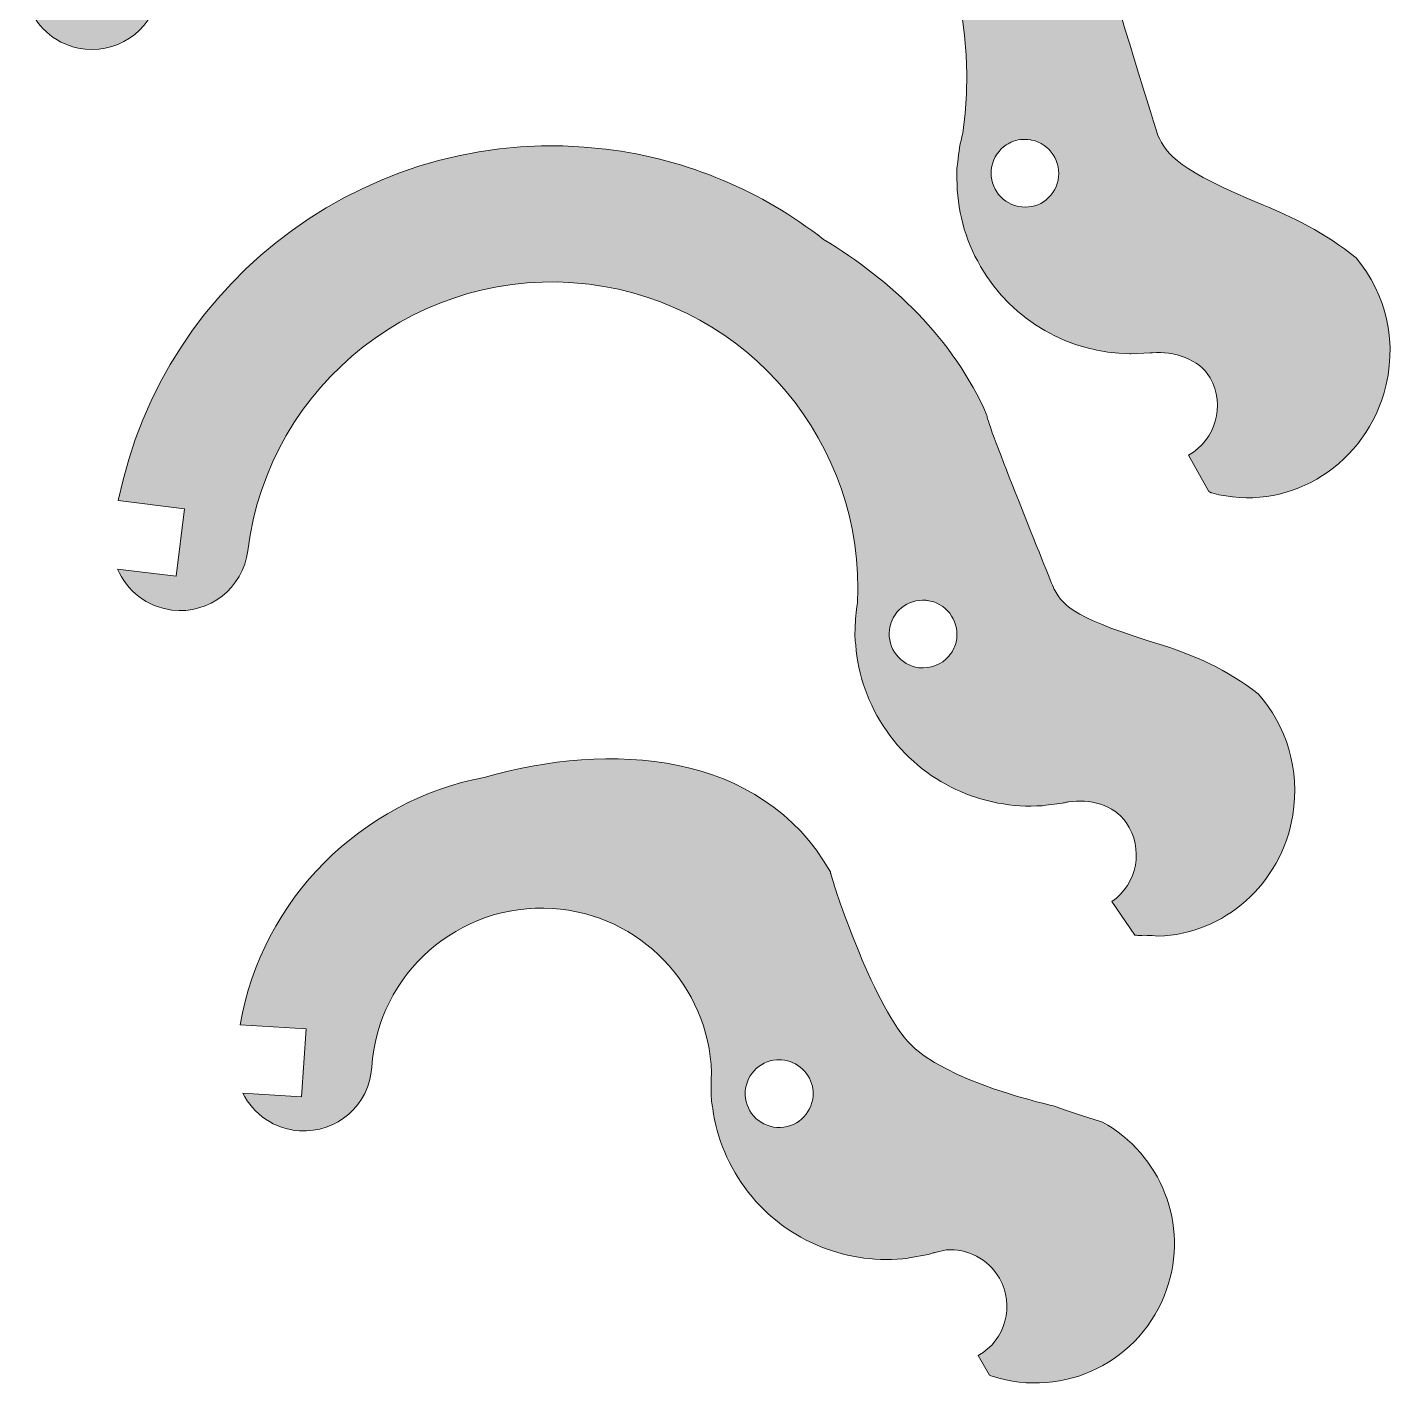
# Model space of a CAD drawing. Header units: inches. Extents: x -0.9 to 11.7, y -10.9 to 0.3.
# Drawn here: x -0.652 to 1.867, y -10.862 to -8.342 of the extents above; entities that cross this region are included whole.
import ezdxf

# ---------------------------------------------------------------- set-up
doc = ezdxf.new("R2010")
doc.units = ezdxf.units.IN
doc.header["$MEASUREMENT"] = 0
doc.layers.add('Layer 1', color=7, linetype='Continuous')

msp = doc.modelspace()

# ---------------------------------------------------------------- hatches: boundary and pattern name
at = {"layer": 'Layer 1'}
h = msp.add_hatch(color=136, dxfattribs=at)
h.dxf.hatch_style = 2
edge = h.paths.add_edge_path()
edge.add_spline(control_points=[(1.5241, -9.1972), (1.6579, -9.234), (1.7984, -9.1533), (1.8397, -9.0149), (1.8668, -8.9241), (1.8445, -8.831), (1.7888, -8.7655), (1.7335, -8.7197), (1.6665, -8.6881), (1.6188, -8.6685), (1.4627, -8.6042), (1.4412, -8.5763), (1.4249, -8.5406), (1.4112, -8.4968), (1.3316, -8.2432), (1.3298, -8.2226), (1.3297, -8.2219), (1.3296, -8.2212), (1.3296, -8.2205), (1.3295, -8.2196), (1.3295, -8.2191), (1.3295, -8.2191), (1.3295, -8.2191), (1.3295, -8.2191), (1.3295, -8.2191), (1.2763, -8.0628), (1.2042, -7.94), (1.1384, -7.8548), (0.9968, -7.6555), (0.7828, -7.507), (0.525, -7.4541), (0.0054, -7.3474), (-0.5042, -7.6665), (-0.6411, -8.1717), (-0.6411, -8.1717), (-0.5207, -8.1964), (-0.5207, -8.1964), (-0.5207, -8.1964), (-0.5459, -8.3188), (-0.5459, -8.3188), (-0.5459, -8.3188), (-0.6518, -8.2971), (-0.6518, -8.2971), (-0.6381, -8.338), (-0.6038, -8.3708), (-0.5585, -8.3801), (-0.4908, -8.3939), (-0.4248, -8.3504), (-0.4109, -8.2828), (-0.3277, -7.8777), (0.0696, -7.6158), (0.4747, -7.699), (0.8637, -7.7789), (1.1205, -8.1485), (1.0665, -8.5365), (1.0618, -8.5538), (1.0585, -8.5715), (1.057, -8.5894), (1.0551, -8.5997), (1.0547, -8.6099), (1.0555, -8.6197), (1.0554, -8.6199), (1.0555, -8.62), (1.0556, -8.6201), (1.0554, -8.675), (1.0696, -8.7305), (1.0991, -8.7813), (1.158, -8.8828), (1.2639, -8.9402), (1.3734, -8.9416), (1.3734, -8.9416), (1.3734, -8.9418), (1.3734, -8.9418), (1.3734, -8.9418), (1.3752, -8.9417), (1.3752, -8.9417), (1.3752, -8.9417), (1.4105, -8.94), (1.4105, -8.94), (1.4119, -8.94), (1.4134, -8.9398), (1.4147, -8.9395), (1.4533, -8.937), (1.5004, -8.95), (1.5207, -8.986), (1.5489, -9.0361), (1.5311, -9.0996), (1.481, -9.1278), (1.481, -9.1278), (1.5184, -9.1943), (1.5184, -9.1943), (1.5184, -9.1943), (1.5201, -9.1953), (1.5227, -9.1967), (1.5232, -9.1969), (1.5236, -9.197), (1.5241, -9.1972)], knot_values=[0, 0, 0, 0, 1, 1, 1, 2, 2, 2, 3, 3, 3, 4, 4, 4, 5, 5, 5, 6, 6, 6, 7, 7, 7, 8, 8, 8, 9, 9, 9, 10, 10, 10, 11, 11, 11, 12, 12, 12, 13, 13, 13, 14, 14, 14, 15, 15, 15, 16, 16, 16, 17, 17, 17, 18, 18, 18, 19, 19, 19, 20, 20, 20, 21, 21, 21, 22, 22, 22, 23, 23, 23, 24, 24, 24, 25, 25, 25, 26, 26, 26, 27, 27, 27, 28, 28, 28, 29, 29, 29, 30, 30, 30, 31, 31, 31, 32, 32, 32, 32], degree=3, periodic=1)
edge = h.paths.add_edge_path()
edge.add_spline(control_points=[(1.1197, -8.5971), (1.1231, -8.5804), (1.133, -8.5667), (1.1461, -8.5579), (1.1477, -8.5568), (1.1495, -8.5559), (1.1513, -8.555), (1.1527, -8.5542), (1.1541, -8.5534), (1.1555, -8.5527), (1.1662, -8.5482), (1.1782, -8.5465), (1.1905, -8.5485), (1.1912, -8.5487), (1.192, -8.5487), (1.1928, -8.5489), (1.2266, -8.556), (1.2482, -8.589), (1.2414, -8.6229), (1.2378, -8.6397), (1.228, -8.6535), (1.2146, -8.6623), (1.2013, -8.6707), (1.185, -8.6743), (1.1683, -8.6709), (1.1345, -8.664), (1.1127, -8.6309), (1.1197, -8.5971)], knot_values=[0, 0, 0, 0, 1, 1, 1, 2, 2, 2, 3, 3, 3, 4, 4, 4, 5, 5, 5, 6, 6, 6, 7, 7, 7, 8, 8, 8, 9, 9, 9, 9], degree=3, periodic=1)
h = msp.add_hatch(color=136, dxfattribs=at)
h.dxf.hatch_style = 2
edge = h.paths.add_edge_path()
edge.add_spline(control_points=[(1.3897, -10.0099), (1.3969, -10.0095), (1.4098, -10.0093), (1.4255, -10.0113), (1.5457, -10.0075), (1.6513, -9.9163), (1.6725, -9.789), (1.6865, -9.705), (1.6606, -9.6241), (1.6092, -9.5664), (1.5532, -9.5218), (1.4858, -9.4932), (1.4353, -9.4776), (1.274, -9.4278), (1.2536, -9.4081), (1.2341, -9.374), (1.2341, -9.374), (1.115, -9.0806), (1.1113, -9.0583), (1.1111, -9.0576), (1.111, -9.0569), (1.1109, -9.0562), (1.1108, -9.0554), (1.1107, -9.0548), (1.1107, -9.0548), (1.1107, -9.0548), (1.1107, -9.0549), (1.1107, -9.0549), (1.0494, -8.9132), (0.9334, -8.8055), (0.8105, -8.7314), (0.6983, -8.6437), (0.5618, -8.5843), (0.4104, -8.5657), (-0.0133, -8.5135), (-0.402, -8.7993), (-0.4849, -9.2111), (-0.4849, -9.2111), (-0.3635, -9.2261), (-0.3635, -9.2261), (-0.3635, -9.2261), (-0.3788, -9.3501), (-0.3788, -9.3501), (-0.3788, -9.3501), (-0.4861, -9.3369), (-0.4861, -9.3369), (-0.4692, -9.3766), (-0.4323, -9.4065), (-0.3864, -9.4122), (-0.3179, -9.4206), (-0.2555, -9.3719), (-0.2471, -9.3034), (-0.2092, -8.9955), (0.0721, -8.7759), (0.3799, -8.8138), (0.674, -8.85), (0.8874, -9.1083), (0.8729, -9.3997), (0.8704, -9.4149), (0.8687, -9.4303), (0.8687, -9.4458), (0.8676, -9.4562), (0.8681, -9.4663), (0.8696, -9.4761), (0.8696, -9.4763), (0.8697, -9.4764), (0.8697, -9.4765), (0.874, -9.5312), (0.8925, -9.5854), (0.926, -9.6337), (0.9929, -9.7302), (1.1031, -9.7788), (1.2123, -9.7716), (1.2123, -9.7716), (1.2124, -9.7717), (1.2124, -9.7717), (1.2124, -9.7717), (1.2141, -9.7715), (1.2141, -9.7715), (1.2141, -9.7715), (1.2491, -9.7669), (1.2491, -9.7669), (1.2506, -9.7668), (1.252, -9.7665), (1.2533, -9.7661), (1.2557, -9.7654), (1.2581, -9.765), (1.2605, -9.7646), (1.2988, -9.7586), (1.3431, -9.7688), (1.3666, -9.8027), (1.3992, -9.8501), (1.3874, -9.915), (1.34, -9.9476), (1.34, -9.9476), (1.3826, -10.0092), (1.3826, -10.0092), (1.3849, -10.0096), (1.3873, -10.0096), (1.3897, -10.0099)], knot_values=[0, 0, 0, 0, 1, 1, 1, 2, 2, 2, 3, 3, 3, 4, 4, 4, 5, 5, 5, 6, 6, 6, 7, 7, 7, 8, 8, 8, 9, 9, 9, 10, 10, 10, 11, 11, 11, 12, 12, 12, 13, 13, 13, 14, 14, 14, 15, 15, 15, 16, 16, 16, 17, 17, 17, 18, 18, 18, 19, 19, 19, 20, 20, 20, 21, 21, 21, 22, 22, 22, 23, 23, 23, 24, 24, 24, 25, 25, 25, 26, 26, 26, 27, 27, 27, 28, 28, 28, 29, 29, 29, 30, 30, 30, 31, 31, 31, 32, 32, 32, 33, 33, 33, 33], degree=3, periodic=1)
edge = h.paths.add_edge_path()
edge.add_spline(control_points=[(0.9315, -9.4484), (0.9331, -9.4358), (0.9384, -9.4245), (0.946, -9.4155), (0.948, -9.4133), (0.9501, -9.4113), (0.9524, -9.4094), (0.9529, -9.4089), (0.9534, -9.4083), (0.9539, -9.4079), (0.9661, -9.3981), (0.9818, -9.3929), (0.9985, -9.3943), (0.9993, -9.3945), (1.0001, -9.3944), (1.0008, -9.3946), (1.0351, -9.3989), (1.0593, -9.4301), (1.0552, -9.4644), (1.0541, -9.4729), (1.0513, -9.4809), (1.0473, -9.4879), (1.0461, -9.4899), (1.0446, -9.4917), (1.0432, -9.4935), (1.0424, -9.4947), (1.0416, -9.496), (1.0407, -9.4971), (1.0275, -9.5122), (1.0073, -9.5207), (0.9859, -9.5181), (0.9517, -9.5138), (0.9273, -9.4827), (0.9315, -9.4484)], knot_values=[0, 0, 0, 0, 1, 1, 1, 2, 2, 2, 3, 3, 3, 4, 4, 4, 5, 5, 5, 6, 6, 6, 7, 7, 7, 8, 8, 8, 9, 9, 9, 10, 10, 10, 11, 11, 11, 11], degree=3, periodic=1)
h = msp.add_hatch(color=136, dxfattribs=at)
h.dxf.hatch_style = 2
edge = h.paths.add_edge_path()
edge.add_spline(control_points=[(1.1203, -10.8193), (1.2523, -10.8623), (1.3949, -10.792), (1.4408, -10.6604), (1.4825, -10.541), (1.4302, -10.4119), (1.3231, -10.3527), (1.2918, -10.3425), (1.2609, -10.3339), (1.2349, -10.3234), (1.2349, -10.3234), (1.0308, -10.2793), (0.9649, -10.2043), (0.8989, -10.1293), (0.8289, -9.9183), (0.8238, -9.8963), (0.8237, -9.8956), (0.8235, -9.8949), (0.8234, -9.8942), (0.8232, -9.8934), (0.8231, -9.8928), (0.8231, -9.8928), (0.8231, -9.8928), (0.8231, -9.8929), (0.8231, -9.8929), (0.6958, -9.6697), (0.417, -9.6533), (0.1874, -9.7196), (-0.0387, -9.7626), (-0.2204, -9.9422), (-0.2613, -10.1738), (-0.2613, -10.1738), (-0.1401, -10.1816), (-0.1401, -10.1816), (-0.1401, -10.1816), (-0.1482, -10.3064), (-0.1482, -10.3064), (-0.1482, -10.3064), (-0.2561, -10.2994), (-0.2561, -10.2994), (-0.2369, -10.3381), (-0.1983, -10.3658), (-0.1522, -10.3687), (-0.0833, -10.3732), (-0.0238, -10.3209), (-0.0194, -10.252), (-0.0083, -10.0801), (0.1406, -9.9492), (0.3125, -9.9602), (0.4742, -9.9706), (0.5996, -10.1029), (0.6048, -10.2617), (0.604, -10.2731), (0.6037, -10.2846), (0.6043, -10.2962), (0.6041, -10.3008), (0.6042, -10.3053), (0.6046, -10.3098), (0.6047, -10.3117), (0.6048, -10.3135), (0.605, -10.3152), (0.6053, -10.3174), (0.6057, -10.3196), (0.606, -10.3217), (0.6064, -10.3236), (0.6065, -10.3256), (0.6069, -10.3274), (0.6069, -10.3276), (0.607, -10.3277), (0.6071, -10.3278), (0.6145, -10.3822), (0.6362, -10.4353), (0.6724, -10.4815), (0.7448, -10.5739), (0.8576, -10.6161), (0.9662, -10.6025), (0.9662, -10.6025), (0.9663, -10.6026), (0.9663, -10.6026), (0.9663, -10.6026), (0.968, -10.6023), (0.968, -10.6023), (0.968, -10.6023), (1.0027, -10.5957), (1.0027, -10.5957), (1.0041, -10.5955), (1.0056, -10.5951), (1.0068, -10.5946), (1.0092, -10.5938), (1.0115, -10.5932), (1.014, -10.5927), (1.0145, -10.5925), (1.0151, -10.5924), (1.0157, -10.5922), (1.0157, -10.5922), (1.0359, -10.5873), (1.0359, -10.5873), (1.0746, -10.5846), (1.1131, -10.6037), (1.1336, -10.6395), (1.1621, -10.6894), (1.1448, -10.7531), (1.0948, -10.7816), (1.0948, -10.7816), (1.1154, -10.8177), (1.1154, -10.8177), (1.1171, -10.8183), (1.1187, -10.8188), (1.1203, -10.8193)], knot_values=[0, 0, 0, 0, 1, 1, 1, 2, 2, 2, 3, 3, 3, 4, 4, 4, 5, 5, 5, 6, 6, 6, 7, 7, 7, 8, 8, 8, 9, 9, 9, 10, 10, 10, 11, 11, 11, 12, 12, 12, 13, 13, 13, 14, 14, 14, 15, 15, 15, 16, 16, 16, 17, 17, 17, 18, 18, 18, 19, 19, 19, 20, 20, 20, 21, 21, 21, 22, 22, 22, 23, 23, 23, 24, 24, 24, 25, 25, 25, 26, 26, 26, 27, 27, 27, 28, 28, 28, 29, 29, 29, 30, 30, 30, 31, 31, 31, 32, 32, 32, 33, 33, 33, 34, 34, 34, 35, 35, 35, 36, 36, 36, 36], degree=3, periodic=1)
edge = h.paths.add_edge_path()
edge.add_spline(control_points=[(0.6667, -10.2965), (0.669, -10.2629), (0.6974, -10.2374), (0.7308, -10.2383), (0.7316, -10.2384), (0.7324, -10.2383), (0.7332, -10.2384), (0.7633, -10.2404), (0.7869, -10.2634), (0.791, -10.2922), (0.7915, -10.2961), (0.7917, -10.3001), (0.7914, -10.3042), (0.7892, -10.3386), (0.7595, -10.3647), (0.725, -10.3625), (0.6907, -10.3603), (0.6647, -10.3308), (0.6667, -10.2965)], knot_values=[0, 0, 0, 0, 1, 1, 1, 2, 2, 2, 3, 3, 3, 4, 4, 4, 5, 5, 5, 6, 6, 6, 6], degree=3, periodic=1)

# ---------------------------------------------------------------- linework, layer by layer
at = {"layer": 'Layer 1', "lineweight": 0}
for points, knots in [([(1.5241, -9.1972), (1.6579, -9.234), (1.7984, -9.1533), (1.8397, -9.0149), (1.8668, -8.9241), (1.8445, -8.831), (1.7888, -8.7655), (1.7335, -8.7197), (1.6665, -8.6881), (1.6188, -8.6685), (1.4627, -8.6042), (1.4412, -8.5763), (1.4249, -8.5406), (1.4112, -8.4968), (1.3316, -8.2432), (1.3298, -8.2226), (1.3297, -8.2219), (1.3296, -8.2212), (1.3296, -8.2205), (1.3295, -8.2196), (1.3295, -8.2191), (1.3295, -8.2191), (1.3295, -8.2191), (1.3295, -8.2191), (1.3295, -8.2191), (1.2763, -8.0628), (1.2042, -7.94), (1.1384, -7.8548), (0.9968, -7.6555), (0.7828, -7.507), (0.525, -7.4541), (0.0054, -7.3474), (-0.5042, -7.6665), (-0.6411, -8.1717), (-0.6411, -8.1717), (-0.5207, -8.1964), (-0.5207, -8.1964), (-0.5207, -8.1964), (-0.5459, -8.3188), (-0.5459, -8.3188), (-0.5459, -8.3188), (-0.6518, -8.2971), (-0.6518, -8.2971), (-0.6381, -8.338), (-0.6038, -8.3708), (-0.5585, -8.3801), (-0.4908, -8.3939), (-0.4248, -8.3504), (-0.4109, -8.2828), (-0.3277, -7.8777), (0.0696, -7.6158), (0.4747, -7.699), (0.8637, -7.7789), (1.1205, -8.1485), (1.0665, -8.5365), (1.0618, -8.5538), (1.0585, -8.5715), (1.057, -8.5894), (1.0551, -8.5997), (1.0547, -8.6099), (1.0555, -8.6197), (1.0554, -8.6199), (1.0555, -8.62), (1.0556, -8.6201), (1.0554, -8.675), (1.0696, -8.7305), (1.0991, -8.7813), (1.158, -8.8828), (1.2639, -8.9402), (1.3734, -8.9416), (1.3734, -8.9416), (1.3734, -8.9418), (1.3734, -8.9418), (1.3734, -8.9418), (1.3752, -8.9417), (1.3752, -8.9417), (1.3752, -8.9417), (1.4105, -8.94), (1.4105, -8.94), (1.4119, -8.94), (1.4134, -8.9398), (1.4147, -8.9395), (1.4533, -8.937), (1.5004, -8.95), (1.5207, -8.986), (1.5489, -9.0361), (1.5311, -9.0996), (1.481, -9.1278), (1.481, -9.1278), (1.5184, -9.1943), (1.5184, -9.1943), (1.5184, -9.1943), (1.5201, -9.1953), (1.5227, -9.1967), (1.5232, -9.1969), (1.5236, -9.197), (1.5241, -9.1972)], [0, 0, 0, 0, 1, 1, 1, 2, 2, 2, 3, 3, 3, 4, 4, 4, 5, 5, 5, 6, 6, 6, 7, 7, 7, 8, 8, 8, 9, 9, 9, 10, 10, 10, 11, 11, 11, 12, 12, 12, 13, 13, 13, 14, 14, 14, 15, 15, 15, 16, 16, 16, 17, 17, 17, 18, 18, 18, 19, 19, 19, 20, 20, 20, 21, 21, 21, 22, 22, 22, 23, 23, 23, 24, 24, 24, 25, 25, 25, 26, 26, 26, 27, 27, 27, 28, 28, 28, 29, 29, 29, 30, 30, 30, 31, 31, 31, 32, 32, 32, 32]), ([(1.3897, -10.0099), (1.3969, -10.0095), (1.4098, -10.0093), (1.4255, -10.0113), (1.5457, -10.0075), (1.6513, -9.9163), (1.6725, -9.789), (1.6865, -9.705), (1.6606, -9.6241), (1.6092, -9.5664), (1.5532, -9.5218), (1.4858, -9.4932), (1.4353, -9.4776), (1.274, -9.4278), (1.2536, -9.4081), (1.2341, -9.374), (1.2341, -9.374), (1.115, -9.0806), (1.1113, -9.0583), (1.1111, -9.0576), (1.111, -9.0569), (1.1109, -9.0562), (1.1108, -9.0554), (1.1107, -9.0548), (1.1107, -9.0548), (1.1107, -9.0548), (1.1107, -9.0549), (1.1107, -9.0549), (1.0494, -8.9132), (0.9334, -8.8055), (0.8105, -8.7314), (0.6983, -8.6437), (0.5618, -8.5843), (0.4104, -8.5657), (-0.0133, -8.5135), (-0.402, -8.7993), (-0.4849, -9.2111), (-0.4849, -9.2111), (-0.3635, -9.2261), (-0.3635, -9.2261), (-0.3635, -9.2261), (-0.3788, -9.3501), (-0.3788, -9.3501), (-0.3788, -9.3501), (-0.4861, -9.3369), (-0.4861, -9.3369), (-0.4692, -9.3766), (-0.4323, -9.4065), (-0.3864, -9.4122), (-0.3179, -9.4206), (-0.2555, -9.3719), (-0.2471, -9.3034), (-0.2092, -8.9955), (0.0721, -8.7759), (0.3799, -8.8138), (0.674, -8.85), (0.8874, -9.1083), (0.8729, -9.3997), (0.8704, -9.4149), (0.8687, -9.4303), (0.8687, -9.4458), (0.8676, -9.4562), (0.8681, -9.4663), (0.8696, -9.4761), (0.8696, -9.4763), (0.8697, -9.4764), (0.8697, -9.4765), (0.874, -9.5312), (0.8925, -9.5854), (0.926, -9.6337), (0.9929, -9.7302), (1.1031, -9.7788), (1.2123, -9.7716), (1.2123, -9.7716), (1.2124, -9.7717), (1.2124, -9.7717), (1.2124, -9.7717), (1.2141, -9.7715), (1.2141, -9.7715), (1.2141, -9.7715), (1.2491, -9.7669), (1.2491, -9.7669), (1.2506, -9.7668), (1.252, -9.7665), (1.2533, -9.7661), (1.2557, -9.7654), (1.2581, -9.765), (1.2605, -9.7646), (1.2988, -9.7586), (1.3431, -9.7688), (1.3666, -9.8027), (1.3992, -9.8501), (1.3874, -9.915), (1.34, -9.9476), (1.34, -9.9476), (1.3826, -10.0092), (1.3826, -10.0092), (1.3849, -10.0096), (1.3873, -10.0096), (1.3897, -10.0099)], [0, 0, 0, 0, 1, 1, 1, 2, 2, 2, 3, 3, 3, 4, 4, 4, 5, 5, 5, 6, 6, 6, 7, 7, 7, 8, 8, 8, 9, 9, 9, 10, 10, 10, 11, 11, 11, 12, 12, 12, 13, 13, 13, 14, 14, 14, 15, 15, 15, 16, 16, 16, 17, 17, 17, 18, 18, 18, 19, 19, 19, 20, 20, 20, 21, 21, 21, 22, 22, 22, 23, 23, 23, 24, 24, 24, 25, 25, 25, 26, 26, 26, 27, 27, 27, 28, 28, 28, 29, 29, 29, 30, 30, 30, 31, 31, 31, 32, 32, 32, 33, 33, 33, 33]), ([(1.1197, -8.5971), (1.1231, -8.5804), (1.133, -8.5667), (1.1461, -8.5579), (1.1477, -8.5568), (1.1495, -8.5559), (1.1513, -8.555), (1.1527, -8.5542), (1.1541, -8.5534), (1.1555, -8.5527), (1.1662, -8.5482), (1.1782, -8.5465), (1.1905, -8.5485), (1.1912, -8.5487), (1.192, -8.5487), (1.1928, -8.5489), (1.2266, -8.556), (1.2482, -8.589), (1.2414, -8.6229), (1.2378, -8.6397), (1.228, -8.6535), (1.2146, -8.6623), (1.2013, -8.6707), (1.185, -8.6743), (1.1683, -8.6709), (1.1345, -8.664), (1.1127, -8.6309), (1.1197, -8.5971)], [0, 0, 0, 0, 1, 1, 1, 2, 2, 2, 3, 3, 3, 4, 4, 4, 5, 5, 5, 6, 6, 6, 7, 7, 7, 8, 8, 8, 9, 9, 9, 9]), ([(0.9315, -9.4484), (0.9331, -9.4358), (0.9384, -9.4245), (0.946, -9.4155), (0.948, -9.4133), (0.9501, -9.4113), (0.9524, -9.4094), (0.9529, -9.4089), (0.9534, -9.4083), (0.9539, -9.4079), (0.9661, -9.3981), (0.9818, -9.3929), (0.9985, -9.3943), (0.9993, -9.3945), (1.0001, -9.3944), (1.0008, -9.3946), (1.0351, -9.3989), (1.0593, -9.4301), (1.0552, -9.4644), (1.0541, -9.4729), (1.0513, -9.4809), (1.0473, -9.4879), (1.0461, -9.4899), (1.0446, -9.4917), (1.0432, -9.4935), (1.0424, -9.4947), (1.0416, -9.496), (1.0407, -9.4971), (1.0275, -9.5122), (1.0073, -9.5207), (0.9859, -9.5181), (0.9517, -9.5138), (0.9273, -9.4827), (0.9315, -9.4484)], [0, 0, 0, 0, 1, 1, 1, 2, 2, 2, 3, 3, 3, 4, 4, 4, 5, 5, 5, 6, 6, 6, 7, 7, 7, 8, 8, 8, 9, 9, 9, 10, 10, 10, 11, 11, 11, 11]), ([(1.1203, -10.8193), (1.2523, -10.8623), (1.3949, -10.792), (1.4408, -10.6604), (1.4825, -10.541), (1.4302, -10.4119), (1.3231, -10.3527), (1.2918, -10.3425), (1.2609, -10.3339), (1.2349, -10.3234), (1.2349, -10.3234), (1.0308, -10.2793), (0.9649, -10.2043), (0.8989, -10.1293), (0.8289, -9.9183), (0.8238, -9.8963), (0.8237, -9.8956), (0.8235, -9.8949), (0.8234, -9.8942), (0.8232, -9.8934), (0.8231, -9.8928), (0.8231, -9.8928), (0.8231, -9.8928), (0.8231, -9.8929), (0.8231, -9.8929), (0.6958, -9.6697), (0.417, -9.6533), (0.1874, -9.7196), (-0.0387, -9.7626), (-0.2204, -9.9422), (-0.2613, -10.1738), (-0.2613, -10.1738), (-0.1401, -10.1816), (-0.1401, -10.1816), (-0.1401, -10.1816), (-0.1482, -10.3064), (-0.1482, -10.3064), (-0.1482, -10.3064), (-0.2561, -10.2994), (-0.2561, -10.2994), (-0.2369, -10.3381), (-0.1983, -10.3658), (-0.1522, -10.3687), (-0.0833, -10.3732), (-0.0238, -10.3209), (-0.0194, -10.252), (-0.0083, -10.0801), (0.1406, -9.9492), (0.3125, -9.9602), (0.4742, -9.9706), (0.5996, -10.1029), (0.6048, -10.2617), (0.604, -10.2731), (0.6037, -10.2846), (0.6043, -10.2962), (0.6041, -10.3008), (0.6042, -10.3053), (0.6046, -10.3098), (0.6047, -10.3117), (0.6048, -10.3135), (0.605, -10.3152), (0.6053, -10.3174), (0.6057, -10.3196), (0.606, -10.3217), (0.6064, -10.3236), (0.6065, -10.3256), (0.6069, -10.3274), (0.6069, -10.3276), (0.607, -10.3277), (0.6071, -10.3278), (0.6145, -10.3822), (0.6362, -10.4353), (0.6724, -10.4815), (0.7448, -10.5739), (0.8576, -10.6161), (0.9662, -10.6025), (0.9662, -10.6025), (0.9663, -10.6026), (0.9663, -10.6026), (0.9663, -10.6026), (0.968, -10.6023), (0.968, -10.6023), (0.968, -10.6023), (1.0027, -10.5957), (1.0027, -10.5957), (1.0041, -10.5955), (1.0056, -10.5951), (1.0068, -10.5946), (1.0092, -10.5938), (1.0115, -10.5932), (1.014, -10.5927), (1.0145, -10.5925), (1.0151, -10.5924), (1.0157, -10.5922), (1.0157, -10.5922), (1.0359, -10.5873), (1.0359, -10.5873), (1.0746, -10.5846), (1.1131, -10.6037), (1.1336, -10.6395), (1.1621, -10.6894), (1.1448, -10.7531), (1.0948, -10.7816), (1.0948, -10.7816), (1.1154, -10.8177), (1.1154, -10.8177), (1.1171, -10.8183), (1.1187, -10.8188), (1.1203, -10.8193)], [0, 0, 0, 0, 1, 1, 1, 2, 2, 2, 3, 3, 3, 4, 4, 4, 5, 5, 5, 6, 6, 6, 7, 7, 7, 8, 8, 8, 9, 9, 9, 10, 10, 10, 11, 11, 11, 12, 12, 12, 13, 13, 13, 14, 14, 14, 15, 15, 15, 16, 16, 16, 17, 17, 17, 18, 18, 18, 19, 19, 19, 20, 20, 20, 21, 21, 21, 22, 22, 22, 23, 23, 23, 24, 24, 24, 25, 25, 25, 26, 26, 26, 27, 27, 27, 28, 28, 28, 29, 29, 29, 30, 30, 30, 31, 31, 31, 32, 32, 32, 33, 33, 33, 34, 34, 34, 35, 35, 35, 36, 36, 36, 36]), ([(0.6667, -10.2965), (0.669, -10.2629), (0.6974, -10.2374), (0.7308, -10.2383), (0.7316, -10.2384), (0.7324, -10.2383), (0.7332, -10.2384), (0.7633, -10.2404), (0.7869, -10.2634), (0.791, -10.2922), (0.7915, -10.2961), (0.7917, -10.3001), (0.7914, -10.3042), (0.7892, -10.3386), (0.7595, -10.3647), (0.725, -10.3625), (0.6907, -10.3603), (0.6647, -10.3308), (0.6667, -10.2965)], [0, 0, 0, 0, 1, 1, 1, 2, 2, 2, 3, 3, 3, 4, 4, 4, 5, 5, 5, 6, 6, 6, 6])]:
    msp.add_open_spline(points, degree=3, knots=knots, dxfattribs=at)

doc.saveas('drawing.dxf')
